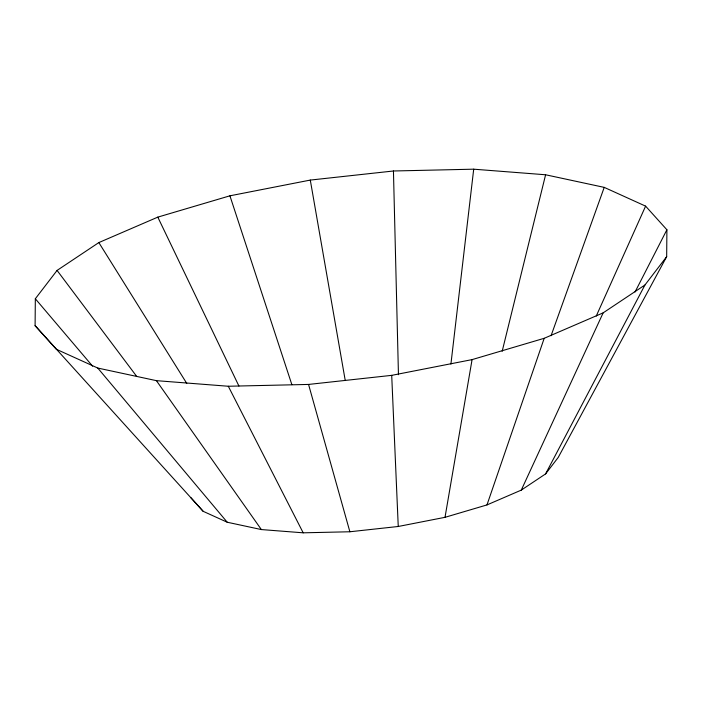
<?xml version="1.0" encoding="UTF-8"?>
<svg xmlns="http://www.w3.org/2000/svg" width="702" height="702" viewBox="0 0 702 702"><rect width="100%" height="100%" fill="white"/><g stroke="black" fill="none" stroke-linecap="round" stroke-linejoin="round"><path stroke-width="1.05" d="M35.1 325.667L35.328 298.762L57.073 270.419L98.842 242.576L157.801 217.129L229.923 195.814L310.293 180.081L393.445 170.99L473.701 169.182L545.594 174.772L604.22 187.373L645.603 206.134L666.9 229.765L666.672 256.669L558.23 457.423L545.586 473.911L521.279 490.11L486.977 504.922L445.015 517.321L398.253 526.482L349.877 531.765L303.185 532.818L261.355 529.562L227.237 522.235L203.168 511.319L35.1 325.667L56.397 349.298L97.78 368.059L156.406 380.659L228.299 386.249L308.555 384.433L391.707 375.351L472.077 359.617L544.199 338.303L603.158 312.855L644.927 285.012L666.672 256.669M450.921 364.066L473.701 169.182M445.015 517.321L472.077 359.617M502.176 351.29L545.594 174.772M486.977 504.922L544.199 338.303M551.061 335.723L604.22 187.373M596.235 316.075L645.603 206.134M521.279 490.11L603.158 312.855M635.038 292.006L666.9 229.765M545.586 473.911L644.927 285.012M190.768 497.569L203.168 511.319M35.328 298.762L92.611 366.19M97.78 368.059L227.237 522.235M57.073 270.419L136.557 376.228M156.406 380.659L261.355 529.562M98.842 242.576L186.785 383.432M228.299 386.249L303.185 532.818M157.801 217.129L238.917 386.03M229.923 195.814L291.865 384.661M308.555 384.433L349.877 531.765M310.293 180.081L345.244 380.528M391.707 375.351L398.253 526.482M393.445 170.99L398.455 374.719"/></g></svg>
